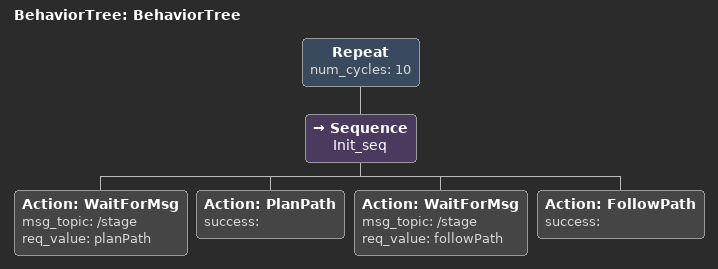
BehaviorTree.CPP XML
<?xml version="1.0"?>
<root main_tree_to_execute="BehaviorTree">
    <BehaviorTree ID="BehaviorTree">
        <Repeat num_cycles="10">
            <Sequence name="Init_seq">
                <Action ID="WaitForMsg" msg_topic="/stage" req_value="planPath"/>
                <Action ID="PlanPath" success=""/>
                <Action ID="WaitForMsg" msg_topic="/stage" req_value="followPath"/>
                <Action ID="FollowPath" success=""/>
            </Sequence>
        </Repeat>
    </BehaviorTree>
</root>
